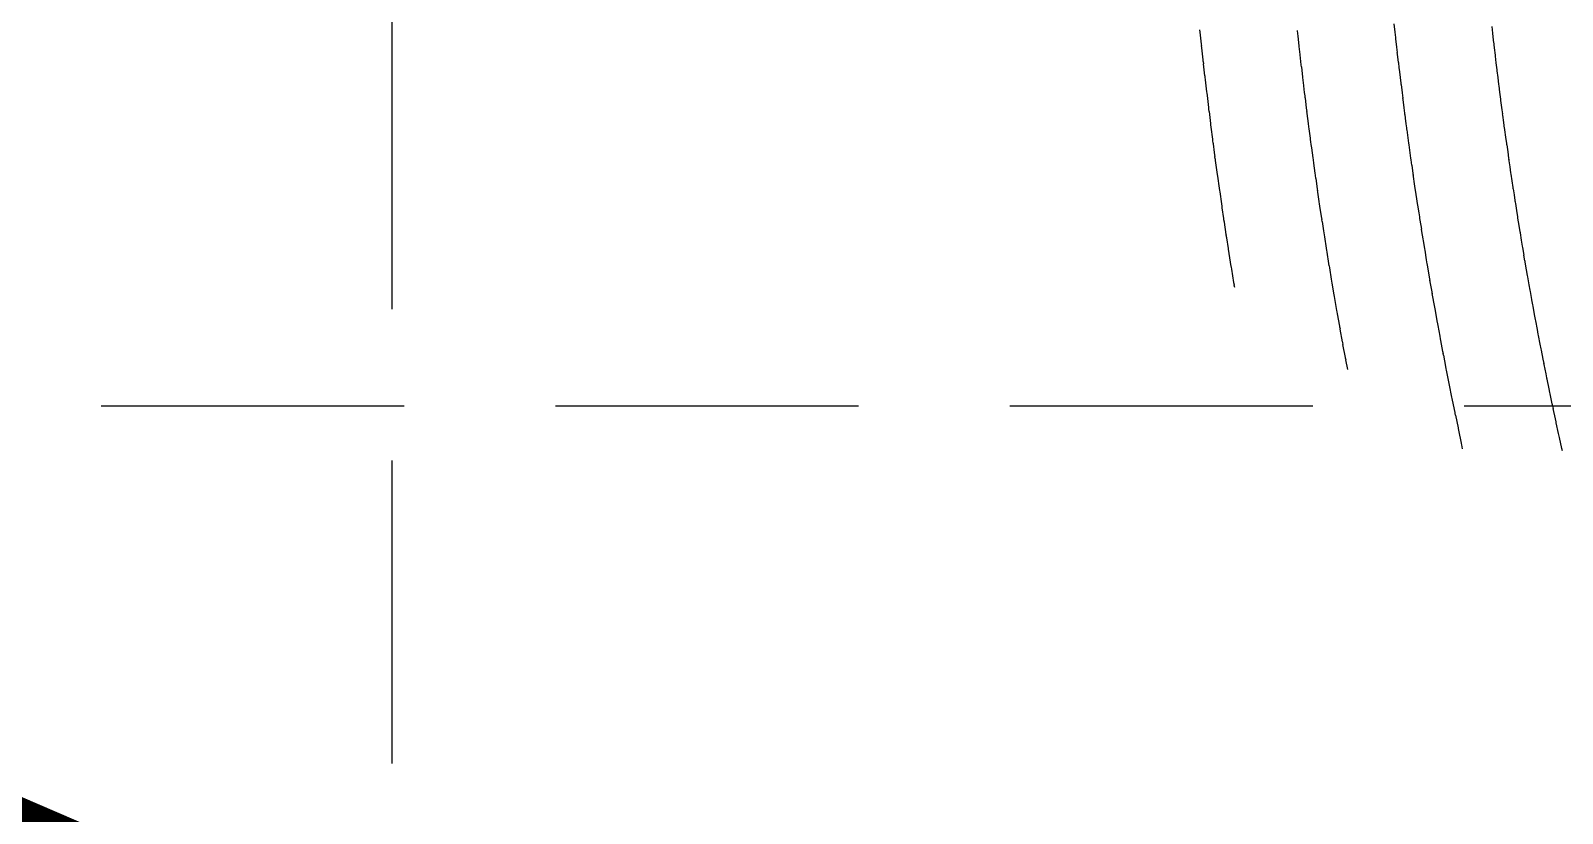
# Model space of a CAD drawing. Header units: feet. Extents: x 9681 to 12164, y 9191 to 13159.
# Drawn here: x 10474.6 to 10537.8, y 11901 to 11933.3 of the extents above; entities that cross this region are included whole.
import ezdxf

# ---------------------------------------------------------------- set-up
doc = ezdxf.new("R2010")
doc.units = ezdxf.units.FT
doc.header["$MEASUREMENT"] = 0
doc.linetypes.add('CENTER2', pattern=[1.125, 0.75, -0.125, 0.125, -0.125])
doc.linetypes.add('DASHED', pattern=[0.75, 0.5, -0.25])
for name, color, linetype in [('CL CREEK-REALIGN', 5, 'CENTER2'), ('CREEKCONT-MJR', 2, 'Continuous'), ('CREEKCONT-MNR', 3, 'Continuous'), ('GRID', 254, 'DASHED')]:
    doc.layers.add(name, color=color, linetype=linetype)

msp = doc.modelspace()

# ---------------------------------------------------------------- linework, layer by layer
at = {"layer": 'CL CREEK-REALIGN', "color": 5, "linetype": 'Continuous', "lineweight": 30, "const_width": 2}
msp.add_lwpolyline([(11909.42, 11588.981), (11854.729, 11604.684), (11688.531, 11571.697), (11650.154, 11570.137), (11556.224, 11535.775), (11551.464, 11535.658), (11432.545, 11519.588), (11073.944, 11514.428), (10978.047, 11522.3), (10943.828, 11543.415), (10913.912, 11562.985), (10884.261, 11581.647), (10759.636, 11679.149), (10683.634, 11743.568), (10623.805, 11836.113), (10416.821, 11925.345), (10354.09, 11961.696), (10283.171, 11993.975), (10172.376, 12125.508), (9993.841, 12299.039), (9961.899, 12317.851)], dxfattribs=at)
at = {"layer": 'CREEKCONT-MJR', "color": 5, "extrusion": (0.99432, 0.106433, 0), "elevation": 11741.15}
msp.add_lwpolyline([(10744.636, 790), (10744.982, 790)], dxfattribs=at)
at = {"layer": 'CREEKCONT-MJR', "color": 5, "elevation": 790}
for points in [[(10530.902, 11933.033), (10530.879, 11933.247)], [(10530.911, 11932.967), (10530.902, 11933.033)], [(10531.021, 11931.998), (10530.981, 11932.343)], [(10531.095, 11931.374), (10531.054, 11931.719)], [(10531.129, 11931.095), (10531.12, 11931.161)], [(10531.207, 11930.471), (10531.197, 11930.538)], [(10531.345, 11929.396), (10531.337, 11929.461)], [(10531.359, 11929.291), (10531.345, 11929.396)], [(10531.369, 11929.223), (10531.369, 11929.225)], [(10531.37, 11929.219), (10531.369, 11929.223)], [(10531.398, 11929.005), (10531.37, 11929.219)], [(10531.453, 11928.602), (10531.443, 11928.669)], [(10531.483, 11928.388), (10531.453, 11928.602)], [(10531.53, 11928.046), (10531.483, 11928.388)], [(10531.54, 11927.98), (10531.53, 11928.046)], [(10531.57, 11927.767), (10531.54, 11927.98)], [(10531.721, 11926.736), (10531.71, 11926.802)], [(10531.774, 11926.379), (10531.721, 11926.736)], [(10531.803, 11926.181), (10531.774, 11926.379)], [(10531.911, 11925.493), (10531.899, 11925.559)], [(10531.998, 11924.938), (10531.969, 11925.121)], [(10532.11, 11924.252), (10532.098, 11924.318)], [(10532.174, 11923.862), (10532.11, 11924.252)], [(10532.306, 11923.078), (10532.281, 11923.232)], [(10532.319, 11923.012), (10532.306, 11923.078)], [(10532.414, 11922.458), (10532.389, 11922.602)], [(10532.524, 11921.839), (10532.501, 11921.972)], [(10532.614, 11921.342), (10532.537, 11921.773)], [(10532.731, 11920.712), (10532.649, 11921.154)], [(10532.751, 11920.602), (10532.731, 11920.712)], [(10532.764, 11920.536), (10532.751, 11920.602)], [(10532.849, 11920.081), (10532.764, 11920.536)], [(10533.001, 11919.3), (10532.987, 11919.367)], [(10533.35, 11917.556), (10533.247, 11918.067)], [(10533.358, 11917.516), (10533.35, 11917.556)], [(10533.616, 11916.292), (10533.502, 11916.834)], [(10533.633, 11916.219), (10533.617, 11916.285)]]:
    msp.add_lwpolyline(points, dxfattribs=at)
at = {"layer": 'CREEKCONT-MJR', "color": 5, "extrusion": (0.993915, 0.110153, 0), "elevation": 11781.275}
for points in [[(10699.996, 790), (10700.343, 790)], [(10699.781, 790), (10699.996, 790)]]:
    msp.add_lwpolyline(points, dxfattribs=at)
at = {"layer": 'CREEKCONT-MJR', "color": 5, "extrusion": (0.991572, 0.129554, 0), "elevation": 11988.108}
msp.add_lwpolyline([(10467.455, 790), (10467.522, 790)], dxfattribs=at)
at = {"layer": 'CREEKCONT-MJR', "color": 5, "extrusion": (0.993496, 0.113871, 0), "elevation": 11821.233}
msp.add_lwpolyline([(10654.992, 790), (10655.206, 790)], dxfattribs=at)
at = {"layer": 'CREEKCONT-MJR', "color": 5, "extrusion": (0.991081, 0.133263, 0), "elevation": 12027.183}
msp.add_lwpolyline([(10421.893, 790), (10421.96, 790)], dxfattribs=at)
at = {"layer": 'CREEKCONT-MJR', "color": 5, "extrusion": (0.993062, 0.117588, 0), "elevation": 11861.023}
msp.add_lwpolyline([(10610.053, 790), (10610.267, 790)], dxfattribs=at)
at = {"layer": 'CREEKCONT-MJR', "color": 5, "extrusion": (0.992615, 0.121303, 0), "elevation": 11900.645}
for points in [[(10565.18, 790), (10565.527, 790)], [(10564.965, 790), (10565.18, 790)]]:
    msp.add_lwpolyline(points, dxfattribs=at)
at = {"layer": 'CREEKCONT-MJR', "color": 5, "extrusion": (0.992155, 0.125017, 0), "elevation": 11940.097}
for points in [[(10519.944, 790), (10520.292, 790)], [(10519.73, 790), (10519.944, 790)]]:
    msp.add_lwpolyline(points, dxfattribs=at)
at = {"layer": 'CREEKCONT-MJR', "color": 5, "extrusion": (0.989522, 0.144381, 0), "elevation": 12143.382}
msp.add_lwpolyline([(10284.335, 790), (10284.402, 790)], dxfattribs=at)
at = {"layer": 'CREEKCONT-MJR', "color": 5, "extrusion": (0.99168, 0.128729, 0), "elevation": 11979.38}
for points in [[(10474.76, 790), (10474.909, 790)], [(10474.519, 790), (10474.76, 790)]]:
    msp.add_lwpolyline(points, dxfattribs=at)
at = {"layer": 'CREEKCONT-MJR', "color": 5, "extrusion": (0.988975, 0.148083, 0), "elevation": 12181.771}
msp.add_lwpolyline([(10238.193, 790), (10238.26, 790)], dxfattribs=at)
at = {"layer": 'CREEKCONT-MJR', "color": 5, "extrusion": (0.991191, 0.132439, 0), "elevation": 12018.493}
msp.add_lwpolyline([(10428.818, 790), (10429.158, 790)], dxfattribs=at)
at = {"layer": 'CREEKCONT-MJR', "color": 5, "extrusion": (0.990172, 0.139853, 0), "elevation": 12096.207}
msp.add_lwpolyline([(10337.321, 790), (10337.668, 790)], dxfattribs=at)
at = {"layer": 'CREEKCONT-MJR', "color": 5, "extrusion": (0.98725, 0.159175, 0), "elevation": 12295.897}
msp.add_lwpolyline([(10098.91, 790), (10098.978, 790)], dxfattribs=at)
at = {"layer": 'CREEKCONT-MJR', "color": 5, "extrusion": (0.989642, 0.143558, 0), "elevation": 12134.806}
for points in [[(10291.876, 790), (10291.917, 790)], [(10291.85, 790), (10291.876, 790)], [(10291.539, 790), (10291.85, 790)], [(10291.356, 790), (10291.539, 790)]]:
    msp.add_lwpolyline(points, dxfattribs=at)
at = {"layer": 'CREEKCONT-MJR', "color": 5, "extrusion": (0.986031, 0.16656, 0), "elevation": 12371.11}
msp.add_lwpolyline([(10005.347, 790), (10005.414, 790)], dxfattribs=at)
at = {"layer": 'CREEKCONT-MJR', "color": 5, "extrusion": (0.98854, 0.15096, 0), "elevation": 12211.487}
for points in [[(10199.24, 790), (10199.554, 790)], [(10199.074, 790), (10199.24, 790)], [(10199.02, 790), (10199.074, 790)], [(10198.992, 790), (10199.02, 790)]]:
    msp.add_lwpolyline(points, dxfattribs=at)
at = {"layer": 'CREEKCONT-MJR', "color": 5, "extrusion": (0.987968, 0.154658, 0), "elevation": 12249.568}
msp.add_lwpolyline([(10152.781, 790), (10153.157, 790)], dxfattribs=at)
at = {"layer": 'CREEKCONT-MJR', "color": 5, "extrusion": (0.984757, 0.173935, 0), "elevation": 12445.62}
msp.add_lwpolyline([(9911.223, 790), (9911.291, 790)], dxfattribs=at)
at = {"layer": 'CREEKCONT-MJR', "color": 5, "extrusion": (0.987382, 0.158354, 0), "elevation": 12287.475}
for points in [[(10106.233, 790), (10106.619, 790)], [(10106.058, 790), (10106.233, 790)]]:
    msp.add_lwpolyline(points, dxfattribs=at)
at = {"layer": 'CREEKCONT-MJR', "color": 5, "extrusion": (0.986783, 0.162048, 0), "elevation": 12325.208}
msp.add_lwpolyline([(10059.377, 790), (10059.544, 790)], dxfattribs=at)
at = {"layer": 'CREEKCONT-MJR', "color": 5, "extrusion": (0.983428, 0.1813, 0), "elevation": 12519.423}
msp.add_lwpolyline([(9816.544, 790), (9816.612, 790)], dxfattribs=at)
at = {"layer": 'CREEKCONT-MJR', "color": 5, "extrusion": (0.98617, 0.16574, 0), "elevation": 12362.766}
msp.add_lwpolyline([(10012.713, 790), (10013.118, 790)], dxfattribs=at)
at = {"layer": 'CREEKCONT-MJR', "color": 5, "extrusion": (0.985542, 0.169429, 0), "elevation": 12400.148}
msp.add_lwpolyline([(9965.741, 790), (9966.157, 790)], dxfattribs=at)
at = {"layer": 'CREEKCONT-MJR', "color": 5, "extrusion": (0.982043, 0.188655, 0), "elevation": 12592.516}
msp.add_lwpolyline([(9721.316, 790), (9721.383, 790)], dxfattribs=at)
at = {"layer": 'CREEKCONT-MJR', "color": 5, "extrusion": (0.984902, 0.173116, 0), "elevation": 12437.354}
msp.add_lwpolyline([(9918.629, 790), (9919.056, 790)], dxfattribs=at)
at = {"layer": 'CREEKCONT-MJR', "color": 5, "extrusion": (0.981331, 0.192328, 0), "elevation": 12628.795}
msp.add_lwpolyline([(9673.497, 790), (9673.564, 790)], dxfattribs=at)
at = {"layer": 'CREEKCONT-MJR', "color": 5, "extrusion": (0.984247, 0.1768, 0), "elevation": 12474.384}
msp.add_lwpolyline([(9871.255, 790), (9871.378, 790)], dxfattribs=at)
at = {"layer": 'CREEKCONT-MJR', "color": 5, "extrusion": (0.980604, 0.195999, 0), "elevation": 12664.895}
msp.add_lwpolyline([(9625.542, 790), (9625.61, 790)], dxfattribs=at)
at = {"layer": 'CREEKCONT-MJR', "color": 5, "extrusion": (0.982896, 0.184161, 0), "elevation": 12547.912}
msp.add_lwpolyline([(9776.361, 790), (9776.46, 790)], dxfattribs=at)
at = {"layer": 'CREEKCONT-MJR', "color": 5, "extrusion": (0.97911, 0.203333, 0), "elevation": 12736.554}
msp.add_lwpolyline([(9529.23, 790), (9529.297, 790)], dxfattribs=at)
at = {"layer": 'CREEKCONT-MJR', "color": 5, "extrusion": (0.9822, 0.187838, 0), "elevation": 12584.409}
for points in [[(9728.794, 790), (9729.27, 790)], [(9728.708, 790), (9728.794, 790)]]:
    msp.add_lwpolyline(points, dxfattribs=at)
at = {"layer": 'CREEKCONT-MJR', "color": 5, "extrusion": (0.98149, 0.191512, 0), "elevation": 12620.727}
for points in [[(9680.991, 790), (9681.481, 790)], [(9680.919, 790), (9680.991, 790)]]:
    msp.add_lwpolyline(points, dxfattribs=at)
at = {"layer": 'CREEKCONT-MJR', "color": 5, "extrusion": (0.977561, 0.210655, 0), "elevation": 12807.491}
msp.add_lwpolyline([(9432.384, 790), (9432.451, 790)], dxfattribs=at)
at = {"layer": 'CREEKCONT-MJR', "color": 5, "extrusion": (0.980767, 0.195184, 0), "elevation": 12656.867}
for points in [[(9633.052, 790), (9633.556, 790)], [(9632.995, 790), (9633.052, 790)]]:
    msp.add_lwpolyline(points, dxfattribs=at)
at = {"layer": 'CREEKCONT-MJR', "color": 5, "extrusion": (0.976765, 0.214311, 0), "elevation": 12842.687}
msp.add_lwpolyline([(9383.762, 790), (9383.83, 790)], dxfattribs=at)
at = {"layer": 'CREEKCONT-MJR', "color": 5, "extrusion": (0.975957, 0.217965, 0), "elevation": 12877.701}
msp.add_lwpolyline([(9335.009, 790), (9335.077, 790)], dxfattribs=at)
at = {"layer": 'CREEKCONT-MJR', "color": 5, "extrusion": (0.979279, 0.202518, 0), "elevation": 12728.606}
for points in [[(9536.766, 790), (9537.303, 790)], [(9536.742, 790), (9536.766, 790)]]:
    msp.add_lwpolyline(points, dxfattribs=at)
at = {"layer": 'CREEKCONT-MJR', "color": 5, "extrusion": (0.975134, 0.221615, 0), "elevation": 12912.532}
msp.add_lwpolyline([(9286.125, 790), (9286.193, 790)], dxfattribs=at)
at = {"layer": 'CREEKCONT-MJR', "color": 5, "extrusion": (0.978514, 0.206181, 0), "elevation": 12764.205}
msp.add_lwpolyline([(9488.415, 790), (9488.421, 790)], dxfattribs=at)
at = {"layer": 'CREEKCONT-MJR', "color": 5, "extrusion": (0.977735, 0.209842, 0), "elevation": 12799.623}
msp.add_lwpolyline([(9440.351, 790), (9440.516, 790)], dxfattribs=at)
at = {"layer": 'CREEKCONT-MNR', "color": 5, "extrusion": (0.992964, 0.118414, 0), "elevation": 11861.864}
msp.add_lwpolyline([(10603.244, 792), (10603.34, 792)], dxfattribs=at)
at = {"layer": 'CREEKCONT-MNR', "color": 5, "extrusion": (0.994711, 0.102711, 0)}
for points, elevation in [([(10788.829, 792), (10789.33, 792)], 11692.859), ([(10788.839, 791), (10788.977, 791)], 11696.859), ([(10788.769, 792), (10788.829, 792)], 11692.859)]:
    msp.add_lwpolyline(points, dxfattribs=dict(at, elevation=elevation))
at = {"layer": 'CREEKCONT-MNR', "color": 5, "extrusion": (0.992514, 0.122129, 0)}
for points, elevation in [([(10558.131, 791), (10558.213, 791)], 11905.448), ([(10558.124, 792), (10558.22, 792)], 11901.448)]:
    msp.add_lwpolyline(points, dxfattribs=dict(at, elevation=elevation))
at = {"layer": 'CREEKCONT-MNR', "color": 5}
for points, elevation in [([(10534.907, 11933.21), (10534.878, 11933.478)], 789), ([(10534.94, 11932.92), (10534.907, 11933.21)], 789), ([(10526.918, 11932.674), (10526.873, 11933.095)], 791), ([(10534.977, 11932.601), (10534.946, 11932.868)], 789), ([(10523.038, 11931.387), (10523.031, 11931.446)], 792), ([(10523.05, 11931.291), (10523.038, 11931.387)], 792), ([(10527.08, 11931.259), (10527.064, 11931.395)], 791), ([(10535.123, 11931.383), (10535.09, 11931.65)], 789), ([(10535.158, 11931.093), (10535.123, 11931.383)], 789), ([(10527.168, 11930.54), (10527.157, 11930.621)], 791), ([(10535.2, 11930.774), (10535.166, 11931.041)], 789), ([(10523.193, 11930.08), (10523.186, 11930.139)], 792), ([(10523.207, 11929.984), (10523.193, 11930.08)], 792), ([(10535.305, 11929.958), (10535.294, 11930.046)], 789), ([(10523.275, 11929.427), (10523.268, 11929.485)], 792), ([(10523.288, 11929.331), (10523.275, 11929.427)], 792), ([(10527.318, 11929.344), (10527.301, 11929.479)], 791), ([(10535.324, 11929.818), (10535.324, 11929.821)], 789), ([(10523.372, 11928.678), (10523.358, 11928.774)], 792), ([(10527.385, 11928.835), (10527.38, 11928.876)], 791), ([(10523.378, 11928.638), (10523.372, 11928.678)], 792), ([(10523.425, 11928.274), (10523.423, 11928.291)], 792), ([(10523.445, 11928.121), (10523.425, 11928.274)], 792), ([(10527.415, 11928.619), (10527.414, 11928.624)], 791), ([(10527.433, 11928.481), (10527.415, 11928.619)], 791), ([(10527.488, 11928.069), (10527.433, 11928.481)], 791), ([(10535.49, 11928.609), (10535.482, 11928.661)], 789), ([(10523.459, 11928.025), (10523.459, 11928.026)], 792), ([(10523.533, 11927.469), (10523.468, 11927.956)], 792), ([(10523.548, 11927.373), (10523.533, 11927.469)], 792), ([(10527.501, 11927.988), (10527.488, 11928.069)], 791), ([(10527.577, 11927.432), (10527.52, 11927.85)], 791), ([(10535.666, 11927.395), (10535.658, 11927.446)], 789), ([(10523.557, 11927.311), (10523.548, 11927.373)], 792), ([(10523.625, 11926.817), (10523.557, 11927.311)], 792), ([(10523.64, 11926.721), (10523.625, 11926.817)], 792), ([(10527.609, 11927.214), (10527.59, 11927.351)], 791), ([(10535.707, 11927.118), (10535.666, 11927.395)], 789), ([(10535.749, 11926.839), (10535.707, 11927.118)], 789), ([(10527.691, 11926.647), (10527.689, 11926.663)], 791), ([(10527.746, 11926.271), (10527.691, 11926.647)], 791), ([(10527.762, 11926.158), (10527.746, 11926.271)], 791), ([(10535.836, 11926.272), (10535.83, 11926.313)], 789), ([(10535.842, 11926.233), (10535.836, 11926.272)], 789), ([(10535.851, 11926.181), (10535.842, 11926.233)], 789), ([(10523.734, 11926.07), (10523.718, 11926.165)], 792), ([(10523.742, 11926.01), (10523.734, 11926.07)], 792), ([(10527.84, 11925.641), (10527.775, 11926.077)], 791), ([(10535.938, 11925.627), (10535.896, 11925.892)], 789), ([(10535.947, 11925.575), (10535.938, 11925.627)], 789), ([(10535.995, 11925.279), (10535.947, 11925.575)], 789), ([(10523.83, 11925.418), (10523.814, 11925.514)], 792), ([(10523.907, 11924.903), (10523.83, 11925.418)], 792), ([(10527.944, 11924.966), (10527.93, 11925.061)], 791), ([(10523.913, 11924.863), (10523.907, 11924.903)], 792), ([(10523.997, 11924.319), (10523.929, 11924.767)], 792), ([(10536.136, 11924.416), (10536.095, 11924.666)], 789), ([(10536.198, 11924.053), (10536.146, 11924.364)], 789), ([(10524.03, 11924.116), (10524.014, 11924.212)], 792), ([(10524.114, 11923.579), (10524.03, 11924.116)], 792), ([(10528.072, 11924.169), (10528.057, 11924.25)], 791), ([(10528.146, 11923.703), (10528.072, 11924.169)], 791), ([(10528.161, 11923.615), (10528.146, 11923.703)], 791), ([(10536.248, 11923.759), (10536.239, 11923.81)], 789), ([(10524.134, 11923.466), (10524.117, 11923.562)], 792), ([(10524.222, 11922.916), (10524.134, 11923.466)], 792), ([(10528.253, 11923.057), (10528.175, 11923.534)], 791), ([(10536.411, 11922.827), (10536.354, 11923.154)], 789), ([(10524.256, 11922.721), (10524.24, 11922.816)], 792), ([(10528.281, 11922.899), (10528.266, 11922.98)], 791), ([(10528.363, 11922.41), (10528.281, 11922.899)], 791), ([(10528.374, 11922.345), (10528.363, 11922.41)], 791), ([(10536.461, 11922.55), (10536.451, 11922.601)], 789), ([(10528.475, 11921.764), (10528.389, 11922.264)], 791), ([(10536.56, 11921.997), (10536.521, 11922.214)], 789), ([(10528.59, 11921.117), (10528.5, 11921.63)], 791), ([(10536.672, 11921.393), (10536.634, 11921.601)], 789), ([(10536.682, 11921.342), (10536.672, 11921.393)], 789), ([(10528.597, 11921.077), (10528.59, 11921.117)], 791), ([(10536.786, 11920.79), (10536.748, 11920.988)], 789), ([(10536.866, 11920.375), (10536.796, 11920.739)], 789), ([(10528.728, 11920.363), (10528.712, 11920.444)], 791), ([(10536.902, 11920.187), (10536.866, 11920.375)], 789), ([(10536.986, 11919.761), (10536.913, 11920.136)], 789), ([(10528.83, 11919.811), (10528.828, 11919.822)], 791), ([(10537.031, 11919.533), (10537.02, 11919.585)], 789), ([(10537.36, 11917.92), (10537.275, 11918.329)], 789), ([(10537.622, 11916.691), (10537.528, 11917.127)], 789), ([(10537.646, 11916.579), (10537.622, 11916.691)], 789), ([(10537.778, 11915.979), (10537.757, 11916.076)], 789)]:
    msp.add_lwpolyline(points, dxfattribs=dict(at, elevation=elevation))
at = {"layer": 'CREEKCONT-MNR', "color": 5, "extrusion": (0.99432, 0.106433, 0)}
for points, elevation in [([(10744.339, 792), (10744.841, 792)], 11733.151), ([(10744.35, 791), (10744.487, 791)], 11737.151), ([(10744.279, 792), (10744.339, 792)], 11733.151)]:
    msp.add_lwpolyline(points, dxfattribs=dict(at, elevation=elevation))
at = {"layer": 'CREEKCONT-MNR', "color": 5, "extrusion": (0.99205, 0.125842, 0)}
for points, elevation in [([(10512.863, 791), (10512.945, 791)], 11944.863), ([(10512.855, 792), (10512.952, 792)], 11940.863)]:
    msp.add_lwpolyline(points, dxfattribs=dict(at, elevation=elevation))
at = {"layer": 'CREEKCONT-MNR', "color": 5, "extrusion": (0.991572, 0.129554, 0)}
for points, elevation in [([(10467.463, 789), (10467.515, 789)], 11992.108), ([(10467.448, 791), (10467.53, 791)], 11984.108)]:
    msp.add_lwpolyline(points, dxfattribs=dict(at, elevation=elevation))
at = {"layer": 'CREEKCONT-MNR', "color": 5, "extrusion": (0.993496, 0.113871, 0)}
for points, elevation in [([(10655.062, 789), (10655.355, 789)], 11825.232), ([(10654.909, 792), (10655.412, 792)], 11813.234), ([(10655.058, 791), (10655.482, 791)], 11817.234), ([(10654.85, 792), (10654.909, 792)], 11813.234)]:
    msp.add_lwpolyline(points, dxfattribs=dict(at, elevation=elevation))
at = {"layer": 'CREEKCONT-MNR', "color": 5, "extrusion": (0.993915, 0.110153, 0)}
for points, elevation in [([(10699.699, 792), (10700.201, 792)], 11773.276), ([(10699.848, 791), (10700.272, 791)], 11777.276), ([(10699.71, 791), (10699.848, 791)], 11777.276)]:
    msp.add_lwpolyline(points, dxfattribs=dict(at, elevation=elevation))
at = {"layer": 'CREEKCONT-MNR', "color": 5, "extrusion": (0.991081, 0.133263, 0)}
for points, elevation in [([(10421.901, 789), (10421.953, 789)], 12031.183), ([(10421.886, 791), (10421.968, 791)], 12023.184), ([(10421.878, 792), (10421.975, 792)], 12019.184)]:
    msp.add_lwpolyline(points, dxfattribs=dict(at, elevation=elevation))
at = {"layer": 'CREEKCONT-MNR', "color": 5, "extrusion": (0.993062, 0.117588, 0)}
for points, elevation in [([(10610.416, 789), (10610.685, 789)], 11865.023), ([(10610.124, 789), (10610.416, 789)], 11865.023), ([(10609.97, 792), (10610.473, 792)], 11853.024), ([(10610.119, 791), (10610.544, 791)], 11857.024), ([(10609.982, 791), (10610.119, 791)], 11857.024)]:
    msp.add_lwpolyline(points, dxfattribs=dict(at, elevation=elevation))
at = {"layer": 'CREEKCONT-MNR', "color": 5, "extrusion": (0.990575, 0.136971, 0), "elevation": 12070.088}
msp.add_lwpolyline([(10376.193, 789), (10376.245, 789)], dxfattribs=at)
at = {"layer": 'CREEKCONT-MNR', "color": 5, "extrusion": (0.990056, 0.140677, 0)}
for points, elevation in [([(10330.34, 789), (10330.392, 789)], 12108.821), ([(10330.325, 791), (10330.407, 791)], 12100.821)]:
    msp.add_lwpolyline(points, dxfattribs=dict(at, elevation=elevation))
at = {"layer": 'CREEKCONT-MNR', "color": 5, "extrusion": (0.992155, 0.125017, 0)}
for points, elevation in [([(10519.801, 789), (10520.092, 789)], 11944.097), ([(10519.796, 791), (10520.221, 791)], 11936.098), ([(10519.647, 792), (10520.15, 792)], 11932.099), ([(10519.589, 792), (10519.647, 792)], 11932.099)]:
    msp.add_lwpolyline(points, dxfattribs=dict(at, elevation=elevation))
at = {"layer": 'CREEKCONT-MNR', "color": 5, "extrusion": (0.992615, 0.121303, 0)}
for points, elevation in [([(10564.883, 792), (10565.386, 792)], 11892.646), ([(10565.031, 791), (10565.456, 791)], 11896.645), ([(10564.895, 791), (10565.031, 791)], 11896.645)]:
    msp.add_lwpolyline(points, dxfattribs=dict(at, elevation=elevation))
at = {"layer": 'CREEKCONT-MNR', "color": 5, "extrusion": (0.989522, 0.144381, 0)}
for points, elevation in [([(10284.342, 789), (10284.394, 789)], 12147.382), ([(10284.327, 791), (10284.409, 791)], 12139.382)]:
    msp.add_lwpolyline(points, dxfattribs=dict(at, elevation=elevation))
at = {"layer": 'CREEKCONT-MNR', "color": 5, "extrusion": (0.99168, 0.128729, 0)}
for points, elevation in [([(10474.777, 789), (10474.979, 789)], 11983.38), ([(10474.589, 789), (10474.777, 789)], 11983.38), ([(10474.418, 789), (10474.5, 789)], 11983.38), ([(10474.744, 791), (10474.838, 791)], 11975.381), ([(10474.448, 791), (10474.744, 791)], 11975.381), ([(10474.277, 791), (10474.406, 791)], 11975.381), ([(10474.377, 792), (10474.727, 792)], 11971.382)]:
    msp.add_lwpolyline(points, dxfattribs=dict(at, elevation=elevation))
at = {"layer": 'CREEKCONT-MNR', "color": 5, "extrusion": (0.988975, 0.148083, 0)}
for points, elevation in [([(10238.201, 789), (10238.253, 789)], 12185.771), ([(10238.178, 792), (10238.275, 792)], 12173.771), ([(10238.186, 791), (10238.268, 791)], 12177.771)]:
    msp.add_lwpolyline(points, dxfattribs=dict(at, elevation=elevation))
at = {"layer": 'CREEKCONT-MNR', "color": 5, "extrusion": (0.991191, 0.132439, 0)}
for points, elevation in [([(10429.447, 789), (10429.45, 789)], 12022.493), ([(10429.152, 789), (10429.444, 789)], 12022.493), ([(10428.889, 789), (10429.152, 789)], 12022.493), ([(10429.307, 791), (10429.309, 791)], 12014.494), ([(10429.231, 792), (10429.237, 792)], 12010.495), ([(10429.168, 792), (10429.231, 792)], 12010.495)]:
    msp.add_lwpolyline(points, dxfattribs=dict(at, elevation=elevation))
at = {"layer": 'CREEKCONT-MNR', "color": 5, "extrusion": (0.988414, 0.151782, 0), "elevation": 12223.986}
msp.add_lwpolyline([(10191.916, 789), (10191.968, 789)], dxfattribs=at)
at = {"layer": 'CREEKCONT-MNR', "color": 5, "extrusion": (0.990689, 0.136147, 0)}
for points, elevation in [([(10383.481, 789), (10383.775, 789)], 12061.435), ([(10383.213, 789), (10383.481, 789)], 12061.435), ([(10383.494, 791), (10383.633, 791)], 12053.436)]:
    msp.add_lwpolyline(points, dxfattribs=dict(at, elevation=elevation))
at = {"layer": 'CREEKCONT-MNR', "color": 5, "extrusion": (0.990172, 0.139853, 0)}
for points, elevation in [([(10337.661, 789), (10337.954, 789)], 12100.206), ([(10337.392, 789), (10337.661, 789)], 12100.206), ([(10337.251, 791), (10337.675, 791)], 12092.207), ([(10337.681, 792), (10337.742, 792)], 12088.208), ([(10337.18, 792), (10337.681, 792)], 12088.208)]:
    msp.add_lwpolyline(points, dxfattribs=dict(at, elevation=elevation))
at = {"layer": 'CREEKCONT-MNR', "color": 5, "extrusion": (0.98725, 0.159175, 0)}
for points, elevation in [([(10098.918, 789), (10098.97, 789)], 12299.897), ([(10098.903, 791), (10098.985, 791)], 12291.897)]:
    msp.add_lwpolyline(points, dxfattribs=dict(at, elevation=elevation))
at = {"layer": 'CREEKCONT-MNR', "color": 5, "extrusion": (0.989642, 0.143558, 0)}
for points, elevation in [([(10291.956, 789), (10291.988, 789)], 12138.805), ([(10291.921, 789), (10291.956, 789)], 12138.805), ([(10291.679, 789), (10291.921, 789)], 12138.805), ([(10291.426, 789), (10291.679, 789)], 12138.805), ([(10291.796, 791), (10291.846, 791)], 12130.807), ([(10291.709, 792), (10291.716, 792)], 12126.807), ([(10291.259, 792), (10291.709, 792)], 12126.807), ([(10291.214, 792), (10291.259, 792)], 12126.807)]:
    msp.add_lwpolyline(points, dxfattribs=dict(at, elevation=elevation))
at = {"layer": 'CREEKCONT-MNR', "color": 5, "extrusion": (0.987839, 0.15548, 0), "elevation": 12254.029}
msp.add_lwpolyline([(10145.473, 791), (10145.555, 791)], dxfattribs=at)
at = {"layer": 'CREEKCONT-MNR', "color": 5, "extrusion": (0.986031, 0.16656, 0)}
for points, elevation in [([(10005.355, 789), (10005.407, 789)], 12375.11), ([(10005.34, 791), (10005.422, 791)], 12367.11), ([(10005.332, 792), (10005.429, 792)], 12363.11)]:
    msp.add_lwpolyline(points, dxfattribs=dict(at, elevation=elevation))
at = {"layer": 'CREEKCONT-MNR', "color": 5, "extrusion": (0.98854, 0.15096, 0)}
for points, elevation in [([(10199.381, 789), (10199.624, 789)], 12215.487), ([(10199.144, 789), (10199.381, 789)], 12215.487), ([(10199.099, 791), (10199.483, 791)], 12207.488), ([(10198.938, 791), (10199.003, 791)], 12207.488), ([(10198.932, 792), (10198.959, 792)], 12203.489), ([(10198.855, 792), (10198.932, 792)], 12203.489), ([(10198.922, 791), (10198.938, 791)], 12207.488), ([(10198.851, 792), (10198.855, 792)], 12203.489)]:
    msp.add_lwpolyline(points, dxfattribs=dict(at, elevation=elevation))
at = {"layer": 'CREEKCONT-MNR', "color": 5, "extrusion": (0.987968, 0.154658, 0)}
for points, elevation in [([(10152.935, 789), (10153.228, 789)], 12253.568), ([(10152.626, 791), (10153.087, 791)], 12245.569), ([(10152.525, 791), (10152.626, 791)], 12245.569), ([(10152.455, 792), (10152.472, 792)], 12241.57)]:
    msp.add_lwpolyline(points, dxfattribs=dict(at, elevation=elevation))
at = {"layer": 'CREEKCONT-MNR', "color": 5, "extrusion": (0.986648, 0.162869, 0), "elevation": 12329.591}
msp.add_lwpolyline([(10052.192, 791), (10052.274, 791)], dxfattribs=at)
at = {"layer": 'CREEKCONT-MNR', "color": 5, "extrusion": (0.989098, 0.14726, 0), "elevation": 12169.234}
msp.add_lwpolyline([(10245.175, 791), (10245.296, 791)], dxfattribs=at)
at = {"layer": 'CREEKCONT-MNR', "color": 5, "extrusion": (0.987382, 0.158354, 0)}
for points, elevation in [([(10106.128, 789), (10106.39, 789)], 12291.475), ([(10105.916, 792), (10105.92, 792)], 12279.477)]:
    msp.add_lwpolyline(points, dxfattribs=dict(at, elevation=elevation))
at = {"layer": 'CREEKCONT-MNR', "color": 5, "extrusion": (0.984099, 0.177618, 0)}
for points, elevation in [([(9863.96, 789), (9864.013, 789)], 12486.61), ([(9863.945, 791), (9864.028, 791)], 12478.61), ([(9863.938, 792), (9864.035, 792)], 12474.61)]:
    msp.add_lwpolyline(points, dxfattribs=dict(at, elevation=elevation))
at = {"layer": 'CREEKCONT-MNR', "color": 5, "extrusion": (0.986783, 0.162048, 0)}
for points, elevation in [([(10059.702, 789), (10060.01, 789)], 12329.207), ([(10059.307, 791), (10059.385, 791)], 12321.209)]:
    msp.add_lwpolyline(points, dxfattribs=dict(at, elevation=elevation))
at = {"layer": 'CREEKCONT-MNR', "color": 5, "extrusion": (0.985401, 0.170248, 0), "elevation": 12404.453}
msp.add_lwpolyline([(9958.347, 791), (9958.43, 791)], dxfattribs=at)
at = {"layer": 'CREEKCONT-MNR', "color": 5, "extrusion": (0.983428, 0.1813, 0), "elevation": 12523.423}
msp.add_lwpolyline([(9816.552, 789), (9816.604, 789)], dxfattribs=at)
at = {"layer": 'CREEKCONT-MNR', "color": 5, "extrusion": (0.98617, 0.16574, 0), "elevation": 12366.765}
msp.add_lwpolyline([(10012.627, 789), (10012.873, 789)], dxfattribs=at)
at = {"layer": 'CREEKCONT-MNR', "color": 5, "extrusion": (0.985542, 0.169429, 0)}
for points, elevation in [([(9965.904, 789), (9966.227, 789)], 12404.147), ([(9965.666, 789), (9965.904, 789)], 12404.147), ([(9965.525, 791), (9965.578, 791)], 12396.149)]:
    msp.add_lwpolyline(points, dxfattribs=dict(at, elevation=elevation))
at = {"layer": 'CREEKCONT-MNR', "color": 5, "extrusion": (0.982043, 0.188655, 0)}
for points, elevation in [([(9721.323, 789), (9721.376, 789)], 12596.516), ([(9721.308, 791), (9721.391, 791)], 12588.516)]:
    msp.add_lwpolyline(points, dxfattribs=dict(at, elevation=elevation))
at = {"layer": 'CREEKCONT-MNR', "color": 5, "extrusion": (0.984902, 0.173116, 0), "elevation": 12441.354}
msp.add_lwpolyline([(9918.565, 789), (9918.795, 789)], dxfattribs=at)
at = {"layer": 'CREEKCONT-MNR', "color": 5, "extrusion": (0.984247, 0.1768, 0)}
for points, elevation in [([(9871.546, 789), (9871.887, 789)], 12478.383), ([(9871.21, 791), (9871.745, 791)], 12470.385), ([(9871.184, 791), (9871.21, 791)], 12470.385)]:
    msp.add_lwpolyline(points, dxfattribs=dict(at, elevation=elevation))
at = {"layer": 'CREEKCONT-MNR', "color": 5, "extrusion": (0.982743, 0.184979, 0), "elevation": 12552.059}
msp.add_lwpolyline([(9768.991, 791), (9769.073, 791)], dxfattribs=at)
at = {"layer": 'CREEKCONT-MNR', "color": 5, "extrusion": (0.980604, 0.195999, 0), "elevation": 12668.895}
msp.add_lwpolyline([(9625.55, 789), (9625.602, 789)], dxfattribs=at)
at = {"layer": 'CREEKCONT-MNR', "color": 5, "extrusion": (0.983578, 0.180482, 0)}
for points, elevation in [([(9824.158, 789), (9824.509, 789)], 12515.236), ([(9823.817, 791), (9824.367, 791)], 12507.237)]:
    msp.add_lwpolyline(points, dxfattribs=dict(at, elevation=elevation))
at = {"layer": 'CREEKCONT-MNR', "color": 5, "extrusion": (0.982896, 0.184161, 0)}
for points, elevation in [([(9776.633, 789), (9776.993, 789)], 12551.911), ([(9776.452, 791), (9776.852, 791)], 12543.912)]:
    msp.add_lwpolyline(points, dxfattribs=dict(at, elevation=elevation))
at = {"layer": 'CREEKCONT-MNR', "color": 5, "extrusion": (0.981331, 0.192328, 0), "elevation": 12624.795}
msp.add_lwpolyline([(9673.489, 791), (9673.572, 791)], dxfattribs=at)
at = {"layer": 'CREEKCONT-MNR', "color": 5, "extrusion": (0.97911, 0.203333, 0), "elevation": 12740.554}
msp.add_lwpolyline([(9529.237, 789), (9529.29, 789)], dxfattribs=at)
at = {"layer": 'CREEKCONT-MNR', "color": 5, "extrusion": (0.978342, 0.206995, 0), "elevation": 12776.113}
msp.add_lwpolyline([(9480.881, 789), (9480.933, 789)], dxfattribs=at)
at = {"layer": 'CREEKCONT-MNR', "color": 5, "extrusion": (0.979864, 0.199667, 0), "elevation": 12696.815}
msp.add_lwpolyline([(9577.446, 791), (9577.528, 791)], dxfattribs=at)
at = {"layer": 'CREEKCONT-MNR', "color": 5, "extrusion": (0.98149, 0.191512, 0), "elevation": 12624.727}
msp.add_lwpolyline([(9680.99, 789), (9681.17, 789)], dxfattribs=at)
at = {"layer": 'CREEKCONT-MNR', "color": 5, "extrusion": (0.980767, 0.195184, 0), "elevation": 12660.866}
for points in [[(9633.234, 789), (9633.627, 789)], [(9633.066, 789), (9633.234, 789)]]:
    msp.add_lwpolyline(points, dxfattribs=at)
at = {"layer": 'CREEKCONT-MNR', "color": 5, "extrusion": (0.976765, 0.214311, 0), "elevation": 12846.687}
msp.add_lwpolyline([(9383.77, 789), (9383.822, 789)], dxfattribs=at)
at = {"layer": 'CREEKCONT-MNR', "color": 5, "extrusion": (0.980029, 0.198852, 0), "elevation": 12696.826}
for points in [[(9585.162, 789), (9585.568, 789)], [(9585.006, 789), (9585.162, 789)]]:
    msp.add_lwpolyline(points, dxfattribs=at)
at = {"layer": 'CREEKCONT-MNR', "color": 5, "extrusion": (0.975957, 0.217965, 0), "elevation": 12881.701}
msp.add_lwpolyline([(9335.017, 789), (9335.069, 789)], dxfattribs=at)
at = {"layer": 'CREEKCONT-MNR', "color": 5, "extrusion": (0.979279, 0.202518, 0), "elevation": 12732.606}
msp.add_lwpolyline([(9536.813, 789), (9536.956, 789)], dxfattribs=at)
at = {"layer": 'CREEKCONT-MNR', "color": 5, "extrusion": (0.975134, 0.221615, 0), "elevation": 12916.532}
msp.add_lwpolyline([(9286.133, 789), (9286.186, 789)], dxfattribs=at)
at = {"layer": 'CREEKCONT-MNR', "color": 5, "extrusion": (0.978514, 0.206181, 0), "elevation": 12768.205}
for points in [[(9488.615, 789), (9489.047, 789)], [(9488.485, 789), (9488.615, 789)]]:
    msp.add_lwpolyline(points, dxfattribs=at)
at = {"layer": 'CREEKCONT-MNR', "color": 5, "extrusion": (0.974298, 0.225263, 0), "elevation": 12951.18}
msp.add_lwpolyline([(9237.119, 789), (9237.172, 789)], dxfattribs=at)
at = {"layer": 'CREEKCONT-MNR', "color": 5, "extrusion": (0.973448, 0.228907, 0), "elevation": 12985.644}
msp.add_lwpolyline([(9187.976, 789), (9188.029, 789)], dxfattribs=at)
at = {"layer": 'CREEKCONT-MNR', "color": 5, "extrusion": (0.976943, 0.213499, 0), "elevation": 12838.859}
msp.add_lwpolyline([(9391.532, 789), (9391.994, 789)], dxfattribs=at)
at = {"layer": 'GRID', "color": 253, "linetype": 'DASHED', "ltscale": 25}
for p, q in [((10489.227, 9503.075), (10489.605, 13091.648)), ((9746.227, 11917.839), (12098.978, 11917.839))]:
    msp.add_line(p, q, dxfattribs=at)

doc.saveas('drawing.dxf')
